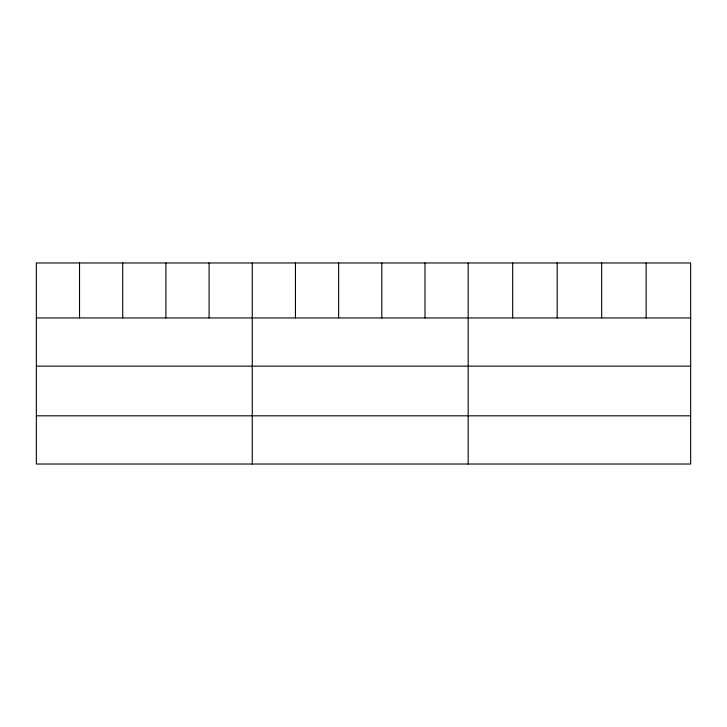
<?xml version="1.0" encoding="UTF-8"?>
<svg xmlns="http://www.w3.org/2000/svg" width="727" height="727" viewBox="0 0 727 727"><rect width="100%" height="100%" fill="white"/><g stroke="black" fill="none" stroke-linecap="round" stroke-linejoin="round"><path stroke-width="1.09" d="M690.65 317.944L690.65 464.026L36.35 464.026L36.35 262.974L690.65 262.974L690.65 317.944L36.35 317.944M36.35 366.154L690.65 366.154M36.35 415.817L690.65 415.817M646.158 262.974L646.158 317.944M601.665 262.974L601.665 317.944M557.173 262.974L557.173 317.944M512.68 262.974L512.68 317.944M468.188 262.974L468.188 464.026M425.004 262.974L425.004 317.944M381.82 262.974L381.82 317.944M338.637 262.974L338.637 317.944M295.453 262.974L295.453 317.944M252.269 262.974L252.269 464.026M209.085 262.974L209.085 317.944M165.901 262.974L165.901 317.944M122.718 262.974L122.718 317.944M79.534 262.974L79.534 317.944"/></g></svg>
